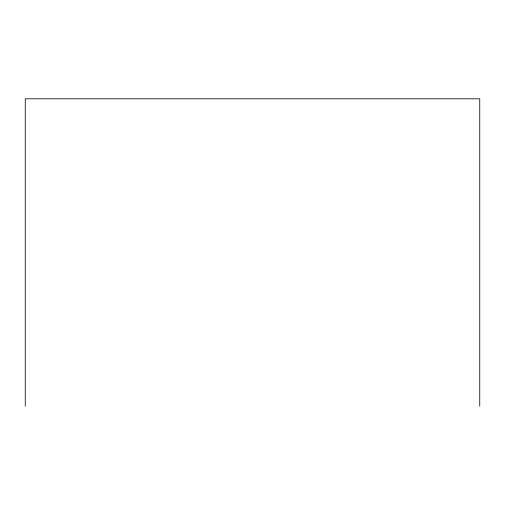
<?xml version="1.0" encoding="UTF-8"?>
<svg xmlns="http://www.w3.org/2000/svg" width="505" height="505" viewBox="0 0 505 505"><rect width="100%" height="100%" fill="white"/><g stroke="black" fill="none" stroke-linecap="round" stroke-linejoin="round"><path stroke-width="0.76" d="M479.75 406.19L479.75 98.81L25.25 98.81L25.25 406.19"/></g></svg>
